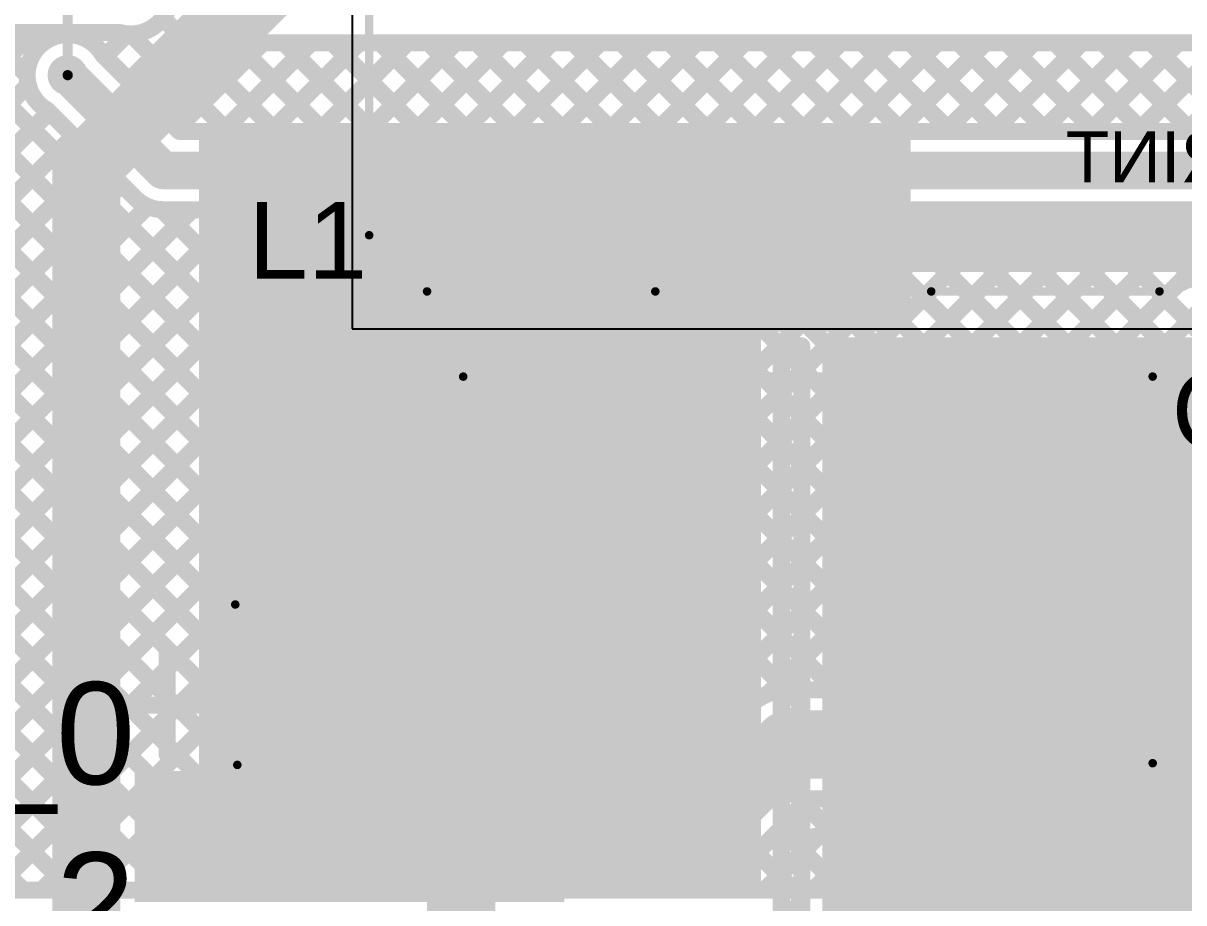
# Model space of a CAD drawing. Header units: millimetres. Extents: x -0.26 to 2.84, y -0.09 to 2.43.
# Drawn here: x 0.135 to 0.816, y 0.678 to 1.195 of the extents above; entities that cross this region are included whole.
import ezdxf

# ---------------------------------------------------------------- set-up
doc = ezdxf.new("R2010")
doc.units = ezdxf.units.MM
doc.header["$MEASUREMENT"] = 0
for name, color, linetype in [('BottomLayer', 5, 'Continuous'), ('BottomOverlay', 54, 'Continuous'), ('TopLayer', 1, 'Continuous'), ('TopOverlay', 2, 'Continuous'), ('TopPaste', 8, 'Continuous'), ('TopSolder', 216, 'Continuous'), ('ViaHoleLayer', 16, 'Continuous')]:
    doc.layers.add(name, color=color, linetype=linetype)
doc.styles.add('Arial', font='', dxfattribs={"height": 0.2})
doc.styles.get('Arial').set_extended_font_data('Arial')

# ---------------------------------------------------------------- blocks, each defined once
blk = doc.blocks.new('SLF12575T_221M1R3_PF_94')
at = {"layer": 'TopLayer'}
for points in [[(-0.26969, 0.06299), (-0.16732, 0.06299), (-0.16732, -0.06299), (-0.26969, -0.06299)], [(0.16732, 0.06299), (0.26969, 0.06299), (0.26969, -0.06299), (0.16732, -0.06299)]]:
    blk.add_hatch(color=1, dxfattribs=at).paths.add_polyline_path(points)
at = {"layer": 'TopPaste'}
for points in [[(-0.26969, 0.06299), (-0.16732, 0.06299), (-0.16732, -0.06299), (-0.26969, -0.06299)], [(0.16732, 0.06299), (0.26969, 0.06299), (0.26969, -0.06299), (0.16732, -0.06299)]]:
    blk.add_hatch(color=8, dxfattribs=at).paths.add_polyline_path(points)
at = {"layer": 'TopSolder'}
for points in [[(-0.27369, 0.06699), (-0.16332, 0.06699), (-0.16332, -0.06699), (-0.27369, -0.06699)], [(0.16332, 0.06699), (0.27369, 0.06699), (0.27369, -0.06699), (0.16332, -0.06699)]]:
    blk.add_hatch(color=216, dxfattribs=at).paths.add_polyline_path(points)
at = {"layer": 'TopOverlay', "const_width": 0.005}
for points in [[(-0.188, 0.19), (-0.188, 0.249)], [(0.217, 0.249), (-0.188, 0.249)], [(0.25, 0.081), (0.25, 0.215)], [(-0.248, 0.081), (-0.248, 0.19)], [(-0.188, 0.19), (-0.248, 0.19)], [(-0.25, -0.215), (-0.25, -0.081)], [(0.25, -0.215), (0.25, -0.081)], [(0.217, -0.249), (-0.217, -0.249)]]:
    blk.add_lwpolyline(points, dxfattribs=at)
at = {"layer": 'TopOverlay'}
for points, const_width in [([(-0.18925, 0.249, 1), (-0.18675, 0.249, 1)], 0.0025), ([(-0.18925, 0.249, 1), (-0.18675, 0.249, 1)], 0.0025), ([(0.21575, 0.249, 1), (0.21825, 0.249, 1)], 0.0025), ([(0.21575, 0.249, 1), (0.21825, 0.249, 1)], 0.0025), ([(0.24875, 0.215, 1), (0.25125, 0.215, 1)], 0.0025), ([(0.24875, 0.215, 1), (0.25125, 0.215, 1)], 0.0025), ([(-0.24925, 0.19, 1), (-0.24675, 0.19, 1)], 0.0025), ([(-0.24925, 0.19, 1), (-0.24675, 0.19, 1)], 0.0025), ([(-0.18925, 0.19, 1), (-0.18675, 0.19, 1)], 0.0025), ([(-0.18925, 0.19, 1), (-0.18675, 0.19, 1)], 0.0025), ([(-0.24925, 0.081, 1), (-0.24675, 0.081, 1)], 0.0025), ([(0.24875, 0.081, 1), (0.25125, 0.081, 1)], 0.0025), ([(-0.27781, 0.061, 1), (-0.2943, 0.061, 1)], 0.01), ([(-0.2968, 0.061, 1), (-0.2918, 0.061, 1)], 0.005), ([(-0.28031, 0.061, 1), (-0.27531, 0.061, 1)], 0.005), ([(-0.25125, -0.081, 1), (-0.24875, -0.081, 1)], 0.0025), ([(0.24875, -0.081, 1), (0.25125, -0.081, 1)], 0.0025), ([(-0.25125, -0.215, 1), (-0.24875, -0.215, 1)], 0.0025), ([(-0.25125, -0.215, 1), (-0.24875, -0.215, 1)], 0.0025), ([(0.24875, -0.215, 1), (0.25125, -0.215, 1)], 0.0025), ([(0.24875, -0.215, 1), (0.25125, -0.215, 1)], 0.0025), ([(-0.21825, -0.249, 1), (-0.21575, -0.249, 1)], 0.0025), ([(-0.21825, -0.249, 1), (-0.21575, -0.249, 1)], 0.0025), ([(0.21575, -0.249, 1), (0.21825, -0.249, 1)], 0.0025), ([(0.21575, -0.249, 1), (0.21825, -0.249, 1)], 0.0025)]:
    blk.add_lwpolyline(points, format="xyb", close=True, dxfattribs=dict(at, const_width=const_width))
at = {"layer": 'TopOverlay', "const_width": 0.005}
for points in [[(0.217, 0.249, -0.414214), (0.25, 0.215)], [(-0.217, -0.249, -0.414214), (-0.25, -0.215)], [(0.25, -0.215, -0.414214), (0.217, -0.249)]]:
    blk.add_lwpolyline(points, format="xyb", dxfattribs=at)
blk = doc.blocks.new('VT1H471MI135000CE0_149')
at = {"layer": 'TopLayer'}
for points in [[(-0.32461, 0.03445), (-0.08051, 0.03445), (-0.08051, -0.03445), (-0.32461, -0.03445)], [(0.08051, 0.03445), (0.32461, 0.03445), (0.32461, -0.03445), (0.08051, -0.03445)]]:
    blk.add_hatch(color=1, dxfattribs=at).paths.add_polyline_path(points)
at = {"layer": 'TopPaste'}
for points in [[(-0.32461, 0.03445), (-0.08051, 0.03445), (-0.08051, -0.03445), (-0.32461, -0.03445)], [(0.08051, 0.03445), (0.32461, 0.03445), (0.32461, -0.03445), (0.08051, -0.03445)]]:
    blk.add_hatch(color=8, dxfattribs=at).paths.add_polyline_path(points)
at = {"layer": 'TopSolder'}
for points in [[(-0.32861, 0.03845), (-0.07651, 0.03845), (-0.07651, -0.03845), (-0.32861, -0.03845)], [(0.07651, 0.03845), (0.32861, 0.03845), (0.32861, -0.03845), (0.07651, -0.03845)]]:
    blk.add_hatch(color=216, dxfattribs=at).paths.add_polyline_path(points)
at = {"layer": 'TopOverlay'}
for points, const_width in [([(-0.26961, 0.13617), (-0.13578, 0.27)], 0.005), ([(-0.13578, 0.27), (0.269, 0.27)], 0.005), ([(0.269, 0.043), (0.269, 0.27)], 0.005), ([(-0.26961, 0.13617), (-0.26842, 0.042)], 0.005), ([(-0.30956, 0.048), (-0.30956, 0.108)], 0.01), ([(-0.33956, 0.077), (-0.27956, 0.077)], 0.01), ([(0.28422, 0.057), (0.34422, 0.057)], 0.01)]:
    blk.add_lwpolyline(points, dxfattribs=dict(at, const_width=const_width))
for points, const_width in [([(-0.13703, 0.27, 1), (-0.13453, 0.27, 1)], 0.0025), ([(-0.13703, 0.27, 1), (-0.13453, 0.27, 1)], 0.0025), ([(0.26775, 0.27, 1), (0.27025, 0.27, 1)], 0.0025), ([(0.26775, 0.27, 1), (0.27025, 0.27, 1)], 0.0025), ([(-0.27086, 0.13617, 1), (-0.26836, 0.13617, 1)], 0.0025), ([(-0.27086, 0.13617, 1), (-0.26836, 0.13617, 1)], 0.0025), ([(-0.31206, 0.108, 1), (-0.30706, 0.108, 1)], 0.005), ([(-0.34206, 0.077, 1), (-0.33706, 0.077, 1)], 0.005), ([(-0.28206, 0.077, 1), (-0.27706, 0.077, 1)], 0.005), ([(0.28172, 0.057, 1), (0.28672, 0.057, 1)], 0.005), ([(-0.31206, 0.048, 1), (-0.30706, 0.048, 1)], 0.005), ([(-0.26967, 0.042, 1), (-0.26717, 0.042, 1)], 0.0025), ([(0.26775, 0.043, 1), (0.27025, 0.043, 1)], 0.0025)]:
    blk.add_lwpolyline(points, format="xyb", close=True, dxfattribs=dict(at, const_width=const_width))

msp = doc.modelspace()

# ---------------------------------------------------------------- hatches: boundary and pattern name
at = {"layer": 'BottomLayer'}
h = msp.add_hatch(color=5, dxfattribs=at)
edge = h.paths.add_edge_path()
edge.add_arc((0.161, 1.164), 0.01181, 0, 360)
h = msp.add_hatch(color=5, dxfattribs=at)
edge = h.paths.add_edge_path()
edge.add_arc((0.542, 0.729), 0.01181, 0, 360)
at = {"layer": 'TopLayer'}
h = msp.add_hatch(color=1, dxfattribs=at)
edge = h.paths.add_edge_path()
edge.add_arc((0.161, 1.164), 0.01181, 0, 360)
for points in [[(0.238, 0.684), (0.568, 0.684), (0.568, 1.132), (0.238, 1.132)], [(0.445, 1.017), (0.656, 1.017), (0.656, 1.132), (0.445, 1.132)], [(0.604, 0.539), (1.198, 0.539), (1.198, 1.01), (0.604, 1.01)]]:
    msp.add_hatch(color=1, dxfattribs=at).paths.add_polyline_path(points)
h = msp.add_hatch(color=1, dxfattribs=at)
edge = h.paths.add_edge_path()
edge.add_arc((0.542, 0.729), 0.01181, 0, 360)
at = {"layer": 'ViaHoleLayer'}
h = msp.add_hatch(color=16, dxfattribs=at)
edge = h.paths.add_edge_path()
edge.add_arc((0.161, 1.164), 0.00591, 0, 360)
h = msp.add_hatch(color=16, dxfattribs=at)
edge = h.paths.add_edge_path()
edge.add_arc((0.542, 0.729), 0.00591, 0, 360)

# ---------------------------------------------------------------- linework, layer by layer
at = {"layer": 'BottomLayer'}
for points, const_width in [([(0.20802, 1.24394), (0.26396, 1.188)], 0.01), ([(0.21853, 1.22406), (0.31159, 1.131)], 0.01), ([(0.19683, 1.1607), (0.24404, 1.20791)], 0.01), ([(0.21685, 1.19745), (0.28331, 1.131)], 0.01), ([(0.09651, 1.14523), (0.14028, 1.189)], 0.01), ([(0.09753, 1.189), (0.19184, 1.189)], 0.01), ([(0.11217, 1.189), (0.13719, 1.16398)], 0.01), ([(0.14045, 1.189), (0.14654, 1.18292)], 0.01), ([(0.16874, 1.189), (0.17343, 1.18431)], 0.01), ([(0.18269, 1.17484), (0.19611, 1.18826)], 0.01), ([(0.19783, 1.18819), (0.25502, 1.131)], 0.01), ([(0.21097, 1.14656), (0.25819, 1.19377)], 0.01), ([(0.22511, 1.13241), (0.2757, 1.183)], 0.01), ([(0.25198, 1.131), (0.30398, 1.183)], 0.01), ([(0.276, 1.183), (1.883, 1.183)], 0.01), ([(0.28027, 1.131), (0.33227, 1.183)], 0.01), ([(0.28788, 1.183), (0.33988, 1.131)], 0.01), ([(0.30855, 1.131), (0.36055, 1.183)], 0.01), ([(0.31616, 1.183), (0.36816, 1.131)], 0.01), ([(0.33684, 1.131), (0.38884, 1.183)], 0.01), ([(0.34444, 1.183), (0.39644, 1.131)], 0.01), ([(0.36512, 1.131), (0.41712, 1.183)], 0.01), ([(0.37273, 1.183), (0.42473, 1.131)], 0.01), ([(0.3934, 1.131), (0.4454, 1.183)], 0.01), ([(0.40101, 1.183), (0.45301, 1.131)], 0.01), ([(0.42169, 1.131), (0.47369, 1.183)], 0.01), ([(0.4293, 1.183), (0.4813, 1.131)], 0.01), ([(0.44997, 1.131), (0.50197, 1.183)], 0.01), ([(0.45758, 1.183), (0.50958, 1.131)], 0.01), ([(0.47826, 1.131), (0.53026, 1.183)], 0.01), ([(0.48587, 1.183), (0.53787, 1.131)], 0.01), ([(0.50654, 1.131), (0.55854, 1.183)], 0.01), ([(0.51415, 1.183), (0.56615, 1.131)], 0.01), ([(0.53483, 1.131), (0.58683, 1.183)], 0.01), ([(0.54243, 1.183), (0.59443, 1.131)], 0.01), ([(0.56311, 1.131), (0.61511, 1.183)], 0.01), ([(0.57072, 1.183), (0.62272, 1.131)], 0.01), ([(0.59139, 1.131), (0.64339, 1.183)], 0.01), ([(0.599, 1.183), (0.651, 1.131)], 0.01), ([(0.61968, 1.131), (0.67168, 1.183)], 0.01), ([(0.62729, 1.183), (0.67929, 1.131)], 0.01), ([(0.64796, 1.131), (0.69996, 1.183)], 0.01), ([(0.65557, 1.183), (0.70757, 1.131)], 0.01), ([(0.67625, 1.131), (0.72825, 1.183)], 0.01), ([(0.68386, 1.183), (0.73586, 1.131)], 0.01), ([(0.70453, 1.131), (0.75653, 1.183)], 0.01), ([(0.71214, 1.183), (0.76414, 1.131)], 0.01), ([(0.73282, 1.131), (0.78482, 1.183)], 0.01), ([(0.74042, 1.183), (0.79242, 1.131)], 0.01), ([(0.7611, 1.131), (0.8131, 1.183)], 0.01), ([(0.76871, 1.183), (0.82071, 1.131)], 0.01), ([(0.78938, 1.131), (0.84138, 1.183)], 0.01), ([(0.79699, 1.183), (0.84899, 1.131)], 0.01), ([(0.81767, 1.131), (0.86967, 1.183)], 0.01), ([(0.097, 1.17589), (0.52032, 0.75257)], 0.01), ([(0.18131, 1.17643), (0.22674, 1.131)], 0.01), ([(0.18162, 1.17591), (0.22653, 1.131)], 0.01), ([(0.161, 1.164), (0.217, 1.108)], 0.022), ([(0.066, 1.08644), (0.13788, 1.15832)], 0.01), ([(0.09715, 1.14745), (0.51042, 0.73418)], 0.01), ([(0.066, 1.05815), (0.15016, 1.14231)], 0.01), ([(0.14909, 1.14338), (0.20074, 1.09174)], 0.01), ([(0.066, 1.02987), (0.1643, 1.12817)], 0.01), ([(0.08463, 1.13169), (0.53088, 0.68544)], 0.01), ([(0.22653, 1.131), (0.86189, 1.131)], 0.01), ([(0.066, 1.12203), (0.5026, 0.68544)], 0.01), ([(0.066, 1.00159), (0.17844, 1.11403)], 0.01), ([(0.217, 1.108), (1.9178, 1.108)], 0.022), ([(0.066, 0.9733), (0.19259, 1.09989)], 0.01), ([(0.066, 1.09375), (0.47431, 0.68544)], 0.01), ([(0.066, 0.94502), (0.20787, 1.08689)], 0.01), ([(0.017, 0.69803), (0.40397, 1.085)], 0.01), ([(0.017, 0.78288), (0.31912, 1.085)], 0.01), ([(0.017, 0.72631), (0.37569, 1.085)], 0.01), ([(0.017, 0.7546), (0.3474, 1.085)], 0.01), ([(0.017, 0.66974), (0.43226, 1.085)], 0.01), ([(0.06098, 0.68544), (0.46054, 1.085)], 0.01), ([(0.066, 0.86016), (0.29084, 1.085)], 0.01), ([(0.066, 0.88845), (0.26255, 1.085)], 0.01), ([(0.066, 0.91673), (0.23427, 1.085)], 0.01), ([(0.08926, 0.68544), (0.48883, 1.085)], 0.01), ([(0.11755, 0.68544), (0.51711, 1.085)], 0.01), ([(0.14583, 0.68544), (0.54539, 1.085)], 0.01), ([(0.17411, 0.68544), (0.57368, 1.085)], 0.01), ([(0.2024, 0.68544), (0.60196, 1.085)], 0.01), ([(0.21615, 1.08502), (0.53446, 0.76671)], 0.01), ([(0.217, 1.085), (1.7995, 1.085)], 0.01), ([(0.23068, 0.68544), (0.63025, 1.085)], 0.01), ([(0.24445, 1.085), (0.5486, 0.78085)], 0.01), ([(0.25897, 0.68544), (0.65853, 1.085)], 0.01), ([(0.27274, 1.085), (0.56278, 0.79496)], 0.01), ([(0.28725, 0.68544), (0.68682, 1.085)], 0.01), ([(0.30102, 1.085), (0.58304, 0.80299)], 0.01), ([(0.31554, 0.68544), (0.7151, 1.085)], 0.01), ([(0.32931, 1.085), (0.61131, 0.803)], 0.01), ([(0.34382, 0.68544), (0.74338, 1.085)], 0.01), ([(0.35759, 1.085), (0.63959, 0.803)], 0.01), ([(0.3721, 0.68544), (0.77167, 1.085)], 0.01), ([(0.38588, 1.085), (0.66788, 0.803)], 0.01), ([(0.40039, 0.68544), (0.79995, 1.085)], 0.01), ([(0.41416, 1.085), (0.69616, 0.803)], 0.01), ([(0.42867, 0.68544), (0.82824, 1.085)], 0.01), ([(0.44244, 1.085), (0.72444, 0.803)], 0.01), ([(0.47073, 1.085), (0.75273, 0.803)], 0.01), ([(0.49901, 1.085), (0.78101, 0.803)], 0.01), ([(0.5273, 1.085), (0.8093, 0.803)], 0.01), ([(0.55558, 1.085), (0.83758, 0.803)], 0.01), ([(0.57231, 0.80079), (0.85652, 1.085)], 0.01), ([(0.58387, 1.085), (0.86587, 0.803)], 0.01), ([(0.60281, 0.803), (0.88481, 1.085)], 0.01), ([(0.61215, 1.085), (0.89415, 0.803)], 0.01), ([(0.63109, 0.803), (0.91309, 1.085)], 0.01), ([(0.64043, 1.085), (0.92243, 0.803)], 0.01), ([(0.65937, 0.803), (0.94137, 1.085)], 0.01), ([(0.66872, 1.085), (0.95072, 0.803)], 0.01), ([(0.68766, 0.803), (0.96966, 1.085)], 0.01), ([(0.697, 1.085), (0.979, 0.803)], 0.01), ([(0.71594, 0.803), (0.99794, 1.085)], 0.01), ([(0.72529, 1.085), (1.00729, 0.803)], 0.01), ([(0.74423, 0.803), (1.02623, 1.085)], 0.01), ([(0.75357, 1.085), (1.03557, 0.803)], 0.01), ([(0.77251, 0.803), (1.05451, 1.085)], 0.01), ([(0.78186, 1.085), (1.06386, 0.803)], 0.01), ([(0.8008, 0.803), (1.0828, 1.085)], 0.01), ([(0.81014, 1.085), (1.09214, 0.803)], 0.01), ([(0.066, 1.06546), (0.44603, 0.68544)], 0.01), ([(0.066, 1.03718), (0.41774, 0.68544)], 0.01), ([(0.066, 1.0089), (0.38946, 0.68544)], 0.01), ([(0.066, 0.98061), (0.36118, 0.68544)], 0.01), ([(0.066, 0.95233), (0.33289, 0.68544)], 0.01), ([(0.066, 0.92404), (0.30461, 0.68544)], 0.01), ([(0.066, 0.89576), (0.27632, 0.68544)], 0.01), ([(0.066, 0.86747), (0.24804, 0.68544)], 0.01), ([(0.0617, 0.84349), (0.21975, 0.68544)], 0.01), ([(0.04756, 0.82935), (0.19147, 0.68544)], 0.01), ([(0.03342, 0.8152), (0.16319, 0.68544)], 0.01), ([(0.01928, 0.80106), (0.1349, 0.68544)], 0.01), ([(0.584, 0.803), (1.402, 0.803)], 0.01), ([(0.51937, 0.75163), (0.56134, 0.7936)], 0.01), ([(0.542, 0.729), (0.584, 0.771)], 0.04), ([(0.584, 0.771), (1.402, 0.771)], 0.04), ([(0.45696, 0.68544), (0.51221, 0.74069)], 0.01), ([(0.56463, 0.70637), (0.59725, 0.739)], 0.01), ([(0.57009, 0.68544), (0.62366, 0.739)], 0.01), ([(0.59725, 0.739), (1.32475, 0.739)], 0.01), ([(0.59838, 0.68544), (0.65194, 0.739)], 0.01), ([(0.61874, 0.739), (0.6723, 0.68544)], 0.01), ([(0.62666, 0.68544), (0.68023, 0.739)], 0.01), ([(0.64702, 0.739), (0.70059, 0.68544)], 0.01), ([(0.65495, 0.68544), (0.70851, 0.739)], 0.01), ([(0.67531, 0.739), (0.72887, 0.68544)], 0.01), ([(0.68323, 0.68544), (0.7368, 0.739)], 0.01), ([(0.70359, 0.739), (0.75716, 0.68544)], 0.01), ([(0.71152, 0.68544), (0.76508, 0.739)], 0.01), ([(0.71152, 0.68544), (0.76508, 0.739)], 0.01), ([(0.73188, 0.739), (0.78544, 0.68544)], 0.01), ([(0.7398, 0.68544), (0.79336, 0.739)], 0.01), ([(0.76016, 0.739), (0.81373, 0.68544)], 0.01), ([(0.76808, 0.68544), (0.82165, 0.739)], 0.01), ([(0.78844, 0.739), (0.84201, 0.68544)], 0.01), ([(0.79637, 0.68544), (0.84993, 0.739)], 0.01), ([(0.81673, 0.739), (0.87029, 0.68544)], 0.01), ([(0.59385, 0.7356), (0.64402, 0.68544)], 0.01), ([(0.57971, 0.72146), (0.61574, 0.68544)], 0.01), ([(0.48524, 0.68544), (0.51376, 0.71395)], 0.01), ([(0.56557, 0.70732), (0.58745, 0.68544)], 0.01), ([(0.51353, 0.68544), (0.52821, 0.70012)], 0.01), ([(0.54181, 0.68544), (0.55723, 0.70086)], 0.01), ([(0.54718, 0.69742), (0.55917, 0.68544)], 0.01), ([(0.05244, 0.68544), (1.10356, 0.68544)], 0.01)]:
    msp.add_lwpolyline(points, dxfattribs=dict(at, const_width=const_width))
at = {"layer": 'BottomLayer', "const_width": 0.01}
for points in [[(0.22181, 1.212, -0.493128), (0.19184, 1.189)], [(0.14909, 1.14338, -1.303137), (0.18162, 1.17591)], [(0.276, 1.183, -0.199327), (0.26396, 1.188)], [(0.276, 1.183, -0.198912), (0.26398, 1.18798)], [(0.217, 1.085, -0.198912), (0.20074, 1.09174)], [(0.217, 1.085, -0.198912), (0.20074, 1.09174)], [(0.56134, 0.7936, -0.199231), (0.584, 0.803)], [(0.56137, 0.79363, -0.198912), (0.584, 0.803)], [(0.56463, 0.70637, -1), (0.51937, 0.75163)]]:
    msp.add_lwpolyline(points, format="xyb", dxfattribs=at)
at = {"layer": 'BottomLayer'}
for points, const_width in [([(0.21435, 1.19745, 1), (0.21935, 1.19745, 1)], 0.005), ([(0.13778, 1.189, 1), (0.14278, 1.189, 1)], 0.005), ([(0.13795, 1.189, 1), (0.14295, 1.189, 1)], 0.005), ([(0.16624, 1.189, 1), (0.17124, 1.189, 1)], 0.005), ([(0.18934, 1.189, 1), (0.19434, 1.189, 1)], 0.005), ([(0.18934, 1.189, 1), (0.19434, 1.189, 1)], 0.005), ([(0.19361, 1.18826, 1), (0.19861, 1.18826, 1)], 0.005), ([(0.19533, 1.18819, 1), (0.20033, 1.18819, 1)], 0.005), ([(0.25569, 1.19377, 1), (0.26069, 1.19377, 1)], 0.005), ([(0.26146, 1.188, 1), (0.26646, 1.188, 1)], 0.005), ([(0.26146, 1.188, 1), (0.26646, 1.188, 1)], 0.005), ([(0.26148, 1.18798, 1), (0.26648, 1.18798, 1)], 0.005), ([(0.14404, 1.18292, 1), (0.14904, 1.18292, 1)], 0.005), ([(0.17093, 1.18431, 1), (0.17593, 1.18431, 1)], 0.005), ([(0.2732, 1.183, 1), (0.2782, 1.183, 1)], 0.005), ([(0.2735, 1.183, 1), (0.2785, 1.183, 1)], 0.005), ([(0.2735, 1.183, 1), (0.2785, 1.183, 1)], 0.005), ([(0.2735, 1.183, 1), (0.2785, 1.183, 1)], 0.005), ([(0.28538, 1.183, 1), (0.29038, 1.183, 1)], 0.005), ([(0.30148, 1.183, 1), (0.30648, 1.183, 1)], 0.005), ([(0.31366, 1.183, 1), (0.31866, 1.183, 1)], 0.005), ([(0.32977, 1.183, 1), (0.33477, 1.183, 1)], 0.005), ([(0.34194, 1.183, 1), (0.34694, 1.183, 1)], 0.005), ([(0.35805, 1.183, 1), (0.36305, 1.183, 1)], 0.005), ([(0.37023, 1.183, 1), (0.37523, 1.183, 1)], 0.005), ([(0.38634, 1.183, 1), (0.39134, 1.183, 1)], 0.005), ([(0.39851, 1.183, 1), (0.40351, 1.183, 1)], 0.005), ([(0.41462, 1.183, 1), (0.41962, 1.183, 1)], 0.005), ([(0.4268, 1.183, 1), (0.4318, 1.183, 1)], 0.005), ([(0.4429, 1.183, 1), (0.4479, 1.183, 1)], 0.005), ([(0.45508, 1.183, 1), (0.46008, 1.183, 1)], 0.005), ([(0.47119, 1.183, 1), (0.47619, 1.183, 1)], 0.005), ([(0.48337, 1.183, 1), (0.48837, 1.183, 1)], 0.005), ([(0.49947, 1.183, 1), (0.50447, 1.183, 1)], 0.005), ([(0.51165, 1.183, 1), (0.51665, 1.183, 1)], 0.005), ([(0.52776, 1.183, 1), (0.53276, 1.183, 1)], 0.005), ([(0.53993, 1.183, 1), (0.54493, 1.183, 1)], 0.005), ([(0.55604, 1.183, 1), (0.56104, 1.183, 1)], 0.005), ([(0.56822, 1.183, 1), (0.57322, 1.183, 1)], 0.005), ([(0.58433, 1.183, 1), (0.58933, 1.183, 1)], 0.005), ([(0.5965, 1.183, 1), (0.6015, 1.183, 1)], 0.005), ([(0.61261, 1.183, 1), (0.61761, 1.183, 1)], 0.005), ([(0.62479, 1.183, 1), (0.62979, 1.183, 1)], 0.005), ([(0.64089, 1.183, 1), (0.64589, 1.183, 1)], 0.005), ([(0.65307, 1.183, 1), (0.65807, 1.183, 1)], 0.005), ([(0.66918, 1.183, 1), (0.67418, 1.183, 1)], 0.005), ([(0.68136, 1.183, 1), (0.68636, 1.183, 1)], 0.005), ([(0.69746, 1.183, 1), (0.70246, 1.183, 1)], 0.005), ([(0.70964, 1.183, 1), (0.71464, 1.183, 1)], 0.005), ([(0.72575, 1.183, 1), (0.73075, 1.183, 1)], 0.005), ([(0.73792, 1.183, 1), (0.74292, 1.183, 1)], 0.005), ([(0.75403, 1.183, 1), (0.75903, 1.183, 1)], 0.005), ([(0.76621, 1.183, 1), (0.77121, 1.183, 1)], 0.005), ([(0.78232, 1.183, 1), (0.78732, 1.183, 1)], 0.005), ([(0.79449, 1.183, 1), (0.79949, 1.183, 1)], 0.005), ([(0.8106, 1.183, 1), (0.8156, 1.183, 1)], 0.005), ([(0.17881, 1.17643, 1), (0.18381, 1.17643, 1)], 0.005), ([(0.17912, 1.17591, 1), (0.18412, 1.17591, 1)], 0.005), ([(0.17912, 1.17591, 1), (0.18412, 1.17591, 1)], 0.005), ([(0.18019, 1.17484, 1), (0.18519, 1.17484, 1)], 0.005), ([(0.1555, 1.164, 1), (0.1665, 1.164, 1)], 0.011), ([(0.13469, 1.16398, 1), (0.13969, 1.16398, 1)], 0.005), ([(0.19433, 1.1607, 1), (0.19933, 1.1607, 1)], 0.005), ([(0.13538, 1.15832, 1), (0.14038, 1.15832, 1)], 0.005), ([(0.20847, 1.14656, 1), (0.21347, 1.14656, 1)], 0.005), ([(0.14659, 1.14338, 1), (0.15159, 1.14338, 1)], 0.005), ([(0.14659, 1.14338, 1), (0.15159, 1.14338, 1)], 0.005), ([(0.14766, 1.14231, 1), (0.15266, 1.14231, 1)], 0.005), ([(0.1618, 1.12817, 1), (0.1668, 1.12817, 1)], 0.005), ([(0.22261, 1.13241, 1), (0.22761, 1.13241, 1)], 0.005), ([(0.22403, 1.131, 1), (0.22903, 1.131, 1)], 0.005), ([(0.22403, 1.131, 1), (0.22903, 1.131, 1)], 0.005), ([(0.22424, 1.131, 1), (0.22924, 1.131, 1)], 0.005), ([(0.24948, 1.131, 1), (0.25448, 1.131, 1)], 0.005), ([(0.25252, 1.131, 1), (0.25752, 1.131, 1)], 0.005), ([(0.27777, 1.131, 1), (0.28277, 1.131, 1)], 0.005), ([(0.28081, 1.131, 1), (0.28581, 1.131, 1)], 0.005), ([(0.30605, 1.131, 1), (0.31105, 1.131, 1)], 0.005), ([(0.30909, 1.131, 1), (0.31409, 1.131, 1)], 0.005), ([(0.33434, 1.131, 1), (0.33934, 1.131, 1)], 0.005), ([(0.33738, 1.131, 1), (0.34238, 1.131, 1)], 0.005), ([(0.36262, 1.131, 1), (0.36762, 1.131, 1)], 0.005), ([(0.36566, 1.131, 1), (0.37066, 1.131, 1)], 0.005), ([(0.3909, 1.131, 1), (0.3959, 1.131, 1)], 0.005), ([(0.39394, 1.131, 1), (0.39894, 1.131, 1)], 0.005), ([(0.41919, 1.131, 1), (0.42419, 1.131, 1)], 0.005), ([(0.42223, 1.131, 1), (0.42723, 1.131, 1)], 0.005), ([(0.44747, 1.131, 1), (0.45247, 1.131, 1)], 0.005), ([(0.45051, 1.131, 1), (0.45551, 1.131, 1)], 0.005), ([(0.47576, 1.131, 1), (0.48076, 1.131, 1)], 0.005), ([(0.4788, 1.131, 1), (0.4838, 1.131, 1)], 0.005), ([(0.50404, 1.131, 1), (0.50904, 1.131, 1)], 0.005), ([(0.50708, 1.131, 1), (0.51208, 1.131, 1)], 0.005), ([(0.53233, 1.131, 1), (0.53733, 1.131, 1)], 0.005), ([(0.53537, 1.131, 1), (0.54037, 1.131, 1)], 0.005), ([(0.56061, 1.131, 1), (0.56561, 1.131, 1)], 0.005), ([(0.56365, 1.131, 1), (0.56865, 1.131, 1)], 0.005), ([(0.58889, 1.131, 1), (0.59389, 1.131, 1)], 0.005), ([(0.59193, 1.131, 1), (0.59693, 1.131, 1)], 0.005), ([(0.61718, 1.131, 1), (0.62218, 1.131, 1)], 0.005), ([(0.62022, 1.131, 1), (0.62522, 1.131, 1)], 0.005), ([(0.64546, 1.131, 1), (0.65046, 1.131, 1)], 0.005), ([(0.6485, 1.131, 1), (0.6535, 1.131, 1)], 0.005), ([(0.67375, 1.131, 1), (0.67875, 1.131, 1)], 0.005), ([(0.67679, 1.131, 1), (0.68179, 1.131, 1)], 0.005), ([(0.70203, 1.131, 1), (0.70703, 1.131, 1)], 0.005), ([(0.70507, 1.131, 1), (0.71007, 1.131, 1)], 0.005), ([(0.73032, 1.131, 1), (0.73532, 1.131, 1)], 0.005), ([(0.73336, 1.131, 1), (0.73836, 1.131, 1)], 0.005), ([(0.7586, 1.131, 1), (0.7636, 1.131, 1)], 0.005), ([(0.76164, 1.131, 1), (0.76664, 1.131, 1)], 0.005), ([(0.78688, 1.131, 1), (0.79188, 1.131, 1)], 0.005), ([(0.78992, 1.131, 1), (0.79492, 1.131, 1)], 0.005), ([(0.81517, 1.131, 1), (0.82017, 1.131, 1)], 0.005), ([(0.81821, 1.131, 1), (0.82321, 1.131, 1)], 0.005), ([(0.17594, 1.11403, 1), (0.18094, 1.11403, 1)], 0.005), ([(0.2115, 1.108, 1), (0.2225, 1.108, 1)], 0.011), ([(0.2115, 1.108, 1), (0.2225, 1.108, 1)], 0.011), ([(0.19009, 1.09989, 1), (0.19509, 1.09989, 1)], 0.005), ([(0.19824, 1.09174, 1), (0.20324, 1.09174, 1)], 0.005), ([(0.19824, 1.09174, 1), (0.20324, 1.09174, 1)], 0.005), ([(0.19824, 1.09174, 1), (0.20324, 1.09174, 1)], 0.005), ([(0.20537, 1.08689, 1), (0.21037, 1.08689, 1)], 0.005), ([(0.21365, 1.08502, 1), (0.21865, 1.08502, 1)], 0.005), ([(0.2145, 1.085, 1), (0.2195, 1.085, 1)], 0.005), ([(0.2145, 1.085, 1), (0.2195, 1.085, 1)], 0.005), ([(0.2145, 1.085, 1), (0.2195, 1.085, 1)], 0.005), ([(0.23177, 1.085, 1), (0.23677, 1.085, 1)], 0.005), ([(0.24195, 1.085, 1), (0.24695, 1.085, 1)], 0.005), ([(0.26005, 1.085, 1), (0.26505, 1.085, 1)], 0.005), ([(0.27024, 1.085, 1), (0.27524, 1.085, 1)], 0.005), ([(0.28834, 1.085, 1), (0.29334, 1.085, 1)], 0.005), ([(0.29852, 1.085, 1), (0.30352, 1.085, 1)], 0.005), ([(0.31662, 1.085, 1), (0.32162, 1.085, 1)], 0.005), ([(0.32681, 1.085, 1), (0.33181, 1.085, 1)], 0.005), ([(0.3449, 1.085, 1), (0.3499, 1.085, 1)], 0.005), ([(0.35509, 1.085, 1), (0.36009, 1.085, 1)], 0.005), ([(0.37319, 1.085, 1), (0.37819, 1.085, 1)], 0.005), ([(0.38338, 1.085, 1), (0.38838, 1.085, 1)], 0.005), ([(0.40147, 1.085, 1), (0.40647, 1.085, 1)], 0.005), ([(0.41166, 1.085, 1), (0.41666, 1.085, 1)], 0.005), ([(0.42976, 1.085, 1), (0.43476, 1.085, 1)], 0.005), ([(0.43994, 1.085, 1), (0.44494, 1.085, 1)], 0.005), ([(0.45804, 1.085, 1), (0.46304, 1.085, 1)], 0.005), ([(0.46823, 1.085, 1), (0.47323, 1.085, 1)], 0.005), ([(0.48633, 1.085, 1), (0.49133, 1.085, 1)], 0.005), ([(0.49651, 1.085, 1), (0.50151, 1.085, 1)], 0.005), ([(0.51461, 1.085, 1), (0.51961, 1.085, 1)], 0.005), ([(0.5248, 1.085, 1), (0.5298, 1.085, 1)], 0.005), ([(0.54289, 1.085, 1), (0.54789, 1.085, 1)], 0.005), ([(0.55308, 1.085, 1), (0.55808, 1.085, 1)], 0.005), ([(0.57118, 1.085, 1), (0.57618, 1.085, 1)], 0.005), ([(0.58137, 1.085, 1), (0.58637, 1.085, 1)], 0.005), ([(0.59946, 1.085, 1), (0.60446, 1.085, 1)], 0.005), ([(0.60965, 1.085, 1), (0.61465, 1.085, 1)], 0.005), ([(0.62775, 1.085, 1), (0.63275, 1.085, 1)], 0.005), ([(0.63793, 1.085, 1), (0.64293, 1.085, 1)], 0.005), ([(0.65603, 1.085, 1), (0.66103, 1.085, 1)], 0.005), ([(0.66622, 1.085, 1), (0.67122, 1.085, 1)], 0.005), ([(0.68432, 1.085, 1), (0.68932, 1.085, 1)], 0.005), ([(0.6945, 1.085, 1), (0.6995, 1.085, 1)], 0.005), ([(0.7126, 1.085, 1), (0.7176, 1.085, 1)], 0.005), ([(0.72279, 1.085, 1), (0.72779, 1.085, 1)], 0.005), ([(0.74088, 1.085, 1), (0.74588, 1.085, 1)], 0.005), ([(0.75107, 1.085, 1), (0.75607, 1.085, 1)], 0.005), ([(0.76917, 1.085, 1), (0.77417, 1.085, 1)], 0.005), ([(0.77936, 1.085, 1), (0.78436, 1.085, 1)], 0.005), ([(0.79745, 1.085, 1), (0.80245, 1.085, 1)], 0.005), ([(0.80764, 1.085, 1), (0.81264, 1.085, 1)], 0.005), ([(0.56981, 0.80079, 1), (0.57481, 0.80079, 1)], 0.005), ([(0.58054, 0.80299, 1), (0.58554, 0.80299, 1)], 0.005), ([(0.5815, 0.803, 1), (0.5865, 0.803, 1)], 0.005), ([(0.5815, 0.803, 1), (0.5865, 0.803, 1)], 0.005), ([(0.5815, 0.803, 1), (0.5865, 0.803, 1)], 0.005), ([(0.60031, 0.803, 1), (0.60531, 0.803, 1)], 0.005), ([(0.60881, 0.803, 1), (0.61381, 0.803, 1)], 0.005), ([(0.62859, 0.803, 1), (0.63359, 0.803, 1)], 0.005), ([(0.63709, 0.803, 1), (0.64209, 0.803, 1)], 0.005), ([(0.65687, 0.803, 1), (0.66187, 0.803, 1)], 0.005), ([(0.66538, 0.803, 1), (0.67038, 0.803, 1)], 0.005), ([(0.68516, 0.803, 1), (0.69016, 0.803, 1)], 0.005), ([(0.69366, 0.803, 1), (0.69866, 0.803, 1)], 0.005), ([(0.71344, 0.803, 1), (0.71844, 0.803, 1)], 0.005), ([(0.72194, 0.803, 1), (0.72694, 0.803, 1)], 0.005), ([(0.74173, 0.803, 1), (0.74673, 0.803, 1)], 0.005), ([(0.75023, 0.803, 1), (0.75523, 0.803, 1)], 0.005), ([(0.77001, 0.803, 1), (0.77501, 0.803, 1)], 0.005), ([(0.77851, 0.803, 1), (0.78351, 0.803, 1)], 0.005), ([(0.7983, 0.803, 1), (0.8033, 0.803, 1)], 0.005), ([(0.8068, 0.803, 1), (0.8118, 0.803, 1)], 0.005), ([(0.55884, 0.7936, 1), (0.56384, 0.7936, 1)], 0.005), ([(0.55884, 0.7936, 1), (0.56384, 0.7936, 1)], 0.005), ([(0.55887, 0.79363, 1), (0.56387, 0.79363, 1)], 0.005), ([(0.56028, 0.79496, 1), (0.56528, 0.79496, 1)], 0.005), ([(0.574, 0.771, 1), (0.594, 0.771, 1)], 0.02), ([(0.574, 0.771, 1), (0.594, 0.771, 1)], 0.02), ([(0.5461, 0.78085, 1), (0.5511, 0.78085, 1)], 0.005), ([(0.53196, 0.76671, 1), (0.53696, 0.76671, 1)], 0.005), ([(0.51687, 0.75163, 1), (0.52187, 0.75163, 1)], 0.005), ([(0.51687, 0.75163, 1), (0.52187, 0.75163, 1)], 0.005), ([(0.51782, 0.75257, 1), (0.52282, 0.75257, 1)], 0.005), ([(0.50971, 0.74069, 1), (0.51471, 0.74069, 1)], 0.005), ([(0.532, 0.729, 1), (0.552, 0.729, 1)], 0.02), ([(0.59475, 0.739, 1), (0.59975, 0.739, 1)], 0.005), ([(0.59475, 0.739, 1), (0.59975, 0.739, 1)], 0.005), ([(0.61624, 0.739, 1), (0.62124, 0.739, 1)], 0.005), ([(0.62116, 0.739, 1), (0.62616, 0.739, 1)], 0.005), ([(0.64452, 0.739, 1), (0.64952, 0.739, 1)], 0.005), ([(0.64944, 0.739, 1), (0.65444, 0.739, 1)], 0.005), ([(0.67281, 0.739, 1), (0.67781, 0.739, 1)], 0.005), ([(0.67773, 0.739, 1), (0.68273, 0.739, 1)], 0.005), ([(0.70109, 0.739, 1), (0.70609, 0.739, 1)], 0.005), ([(0.70601, 0.739, 1), (0.71101, 0.739, 1)], 0.005), ([(0.72938, 0.739, 1), (0.73438, 0.739, 1)], 0.005), ([(0.7343, 0.739, 1), (0.7393, 0.739, 1)], 0.005), ([(0.75766, 0.739, 1), (0.76266, 0.739, 1)], 0.005), ([(0.76258, 0.739, 1), (0.76758, 0.739, 1)], 0.005), ([(0.76258, 0.739, 1), (0.76758, 0.739, 1)], 0.005), ([(0.78594, 0.739, 1), (0.79094, 0.739, 1)], 0.005), ([(0.79087, 0.739, 1), (0.79587, 0.739, 1)], 0.005), ([(0.81423, 0.739, 1), (0.81923, 0.739, 1)], 0.005), ([(0.50792, 0.73418, 1), (0.51292, 0.73418, 1)], 0.005), ([(0.59135, 0.7356, 1), (0.59635, 0.7356, 1)], 0.005), ([(0.57721, 0.72146, 1), (0.58221, 0.72146, 1)], 0.005), ([(0.51126, 0.71395, 1), (0.51626, 0.71395, 1)], 0.005), ([(0.56213, 0.70637, 1), (0.56713, 0.70637, 1)], 0.005), ([(0.56213, 0.70637, 1), (0.56713, 0.70637, 1)], 0.005), ([(0.56307, 0.70732, 1), (0.56807, 0.70732, 1)], 0.005), ([(0.52571, 0.70012, 1), (0.53071, 0.70012, 1)], 0.005), ([(0.54468, 0.69742, 1), (0.54968, 0.69742, 1)], 0.005), ([(0.55473, 0.70086, 1), (0.55973, 0.70086, 1)], 0.005), ([(0.1324, 0.68544, 1), (0.1374, 0.68544, 1)], 0.005), ([(0.14333, 0.68544, 1), (0.14833, 0.68544, 1)], 0.005), ([(0.16069, 0.68544, 1), (0.16569, 0.68544, 1)], 0.005), ([(0.17161, 0.68544, 1), (0.17661, 0.68544, 1)], 0.005), ([(0.18897, 0.68544, 1), (0.19397, 0.68544, 1)], 0.005), ([(0.1999, 0.68544, 1), (0.2049, 0.68544, 1)], 0.005), ([(0.21725, 0.68544, 1), (0.22225, 0.68544, 1)], 0.005), ([(0.22818, 0.68544, 1), (0.23318, 0.68544, 1)], 0.005), ([(0.24554, 0.68544, 1), (0.25054, 0.68544, 1)], 0.005), ([(0.25647, 0.68544, 1), (0.26147, 0.68544, 1)], 0.005), ([(0.27382, 0.68544, 1), (0.27882, 0.68544, 1)], 0.005), ([(0.28475, 0.68544, 1), (0.28975, 0.68544, 1)], 0.005), ([(0.30211, 0.68544, 1), (0.30711, 0.68544, 1)], 0.005), ([(0.31304, 0.68544, 1), (0.31804, 0.68544, 1)], 0.005), ([(0.33039, 0.68544, 1), (0.33539, 0.68544, 1)], 0.005), ([(0.34132, 0.68544, 1), (0.34632, 0.68544, 1)], 0.005), ([(0.35868, 0.68544, 1), (0.36368, 0.68544, 1)], 0.005), ([(0.3696, 0.68544, 1), (0.3746, 0.68544, 1)], 0.005), ([(0.38696, 0.68544, 1), (0.39196, 0.68544, 1)], 0.005), ([(0.39789, 0.68544, 1), (0.40289, 0.68544, 1)], 0.005), ([(0.41524, 0.68544, 1), (0.42024, 0.68544, 1)], 0.005), ([(0.42617, 0.68544, 1), (0.43117, 0.68544, 1)], 0.005), ([(0.44353, 0.68544, 1), (0.44853, 0.68544, 1)], 0.005), ([(0.45446, 0.68544, 1), (0.45946, 0.68544, 1)], 0.005), ([(0.47181, 0.68544, 1), (0.47681, 0.68544, 1)], 0.005), ([(0.48274, 0.68544, 1), (0.48774, 0.68544, 1)], 0.005), ([(0.5001, 0.68544, 1), (0.5051, 0.68544, 1)], 0.005), ([(0.51103, 0.68544, 1), (0.51603, 0.68544, 1)], 0.005), ([(0.52838, 0.68544, 1), (0.53338, 0.68544, 1)], 0.005), ([(0.53931, 0.68544, 1), (0.54431, 0.68544, 1)], 0.005), ([(0.55667, 0.68544, 1), (0.56167, 0.68544, 1)], 0.005), ([(0.56759, 0.68544, 1), (0.57259, 0.68544, 1)], 0.005), ([(0.58495, 0.68544, 1), (0.58995, 0.68544, 1)], 0.005), ([(0.59588, 0.68544, 1), (0.60088, 0.68544, 1)], 0.005), ([(0.61324, 0.68544, 1), (0.61824, 0.68544, 1)], 0.005), ([(0.62416, 0.68544, 1), (0.62916, 0.68544, 1)], 0.005), ([(0.64152, 0.68544, 1), (0.64652, 0.68544, 1)], 0.005), ([(0.65245, 0.68544, 1), (0.65745, 0.68544, 1)], 0.005), ([(0.6698, 0.68544, 1), (0.6748, 0.68544, 1)], 0.005), ([(0.68073, 0.68544, 1), (0.68573, 0.68544, 1)], 0.005), ([(0.69809, 0.68544, 1), (0.70309, 0.68544, 1)], 0.005), ([(0.70902, 0.68544, 1), (0.71402, 0.68544, 1)], 0.005), ([(0.70902, 0.68544, 1), (0.71402, 0.68544, 1)], 0.005), ([(0.72637, 0.68544, 1), (0.73137, 0.68544, 1)], 0.005), ([(0.7373, 0.68544, 1), (0.7423, 0.68544, 1)], 0.005), ([(0.75466, 0.68544, 1), (0.75966, 0.68544, 1)], 0.005), ([(0.76558, 0.68544, 1), (0.77058, 0.68544, 1)], 0.005), ([(0.78294, 0.68544, 1), (0.78794, 0.68544, 1)], 0.005), ([(0.79387, 0.68544, 1), (0.79887, 0.68544, 1)], 0.005), ([(0.81123, 0.68544, 1), (0.81623, 0.68544, 1)], 0.005)]:
    msp.add_lwpolyline(points, format="xyb", close=True, dxfattribs=dict(at, const_width=const_width))
at = {"layer": 'TopLayer'}
for p, q in [((0.328, 1.579), (0.328, 1.015)), ((0.328, 1.015), (0.834, 1.015))]:
    msp.add_line(p, q, dxfattribs=at)
for points, const_width in [([(0.161, 1.164), (0.161, 1.358)], 0.006), ([(0.172, 1.11), (0.283, 1.221)], 0.04), ([(0.325, 1.12), (0.326, 1.121)], 0.022), ([(0.172, 0.647), (0.172, 1.11)], 0.04), ([(0.323, 1.12), (0.325, 1.12)], 0.022), ([(0.5505, 1.0745), (0.5565, 1.0685)], 0.04), ([(0.5565, 1.0685), (0.587, 1.0685)], 0.04), ([(0.587, 1.0685), (1.14657, 1.0685)], 0.04), ([(0.58, 1.005), (0.592, 1.005)], 0.01), ([(0.58, 0.672), (0.58, 1.005)], 0.01), ([(0.58, 1.00401), (0.592, 0.99201)], 0.01), ([(0.592, 0.527), (0.592, 1.005)], 0.01), ([(0.58, 0.97818), (0.592, 0.99018)], 0.01), ([(0.58, 0.97573), (0.592, 0.96373)], 0.01), ([(0.58, 0.9499), (0.592, 0.9619)], 0.01), ([(0.58, 0.94744), (0.592, 0.93544)], 0.01), ([(0.58, 0.92162), (0.592, 0.93362)], 0.01), ([(0.58, 0.91916), (0.592, 0.90716)], 0.01), ([(0.58, 0.89333), (0.592, 0.90533)], 0.01), ([(0.58, 0.89088), (0.592, 0.87888)], 0.01), ([(0.58, 0.86505), (0.592, 0.87705)], 0.01), ([(0.58, 0.86259), (0.592, 0.85059)], 0.01), ([(0.58, 0.83676), (0.592, 0.84876)], 0.01), ([(0.58, 0.83431), (0.592, 0.82231)], 0.01), ([(0.58, 0.80848), (0.592, 0.82048)], 0.01), ([(0.58, 0.80602), (0.592, 0.79402)], 0.01), ([(0.58, 0.78019), (0.592, 0.79219)], 0.01), ([(0.58, 0.77774), (0.592, 0.76574)], 0.01), ([(0.8192, 0.74805), (0.83147, 0.76033)], 0.025), ([(0.58, 0.75191), (0.592, 0.76391)], 0.01), ([(0.69414, 0.595), (0.8472, 0.74805)], 0.025), ([(0.58, 0.74945), (0.592, 0.73745)], 0.01), ([(0.32644, 0.717), (0.37755, 0.717)], 0.04), ([(0.37755, 0.717), (0.392, 0.70255)], 0.04), ([(0.58, 0.72363), (0.592, 0.73563)], 0.01), ([(0.392, 0.58643), (0.392, 0.70255)], 0.04), ([(0.58, 0.72117), (0.592, 0.70917)], 0.01), ([(0.59951, 0.717), (0.73156, 0.717)], 0.01), ([(0.58, 0.69534), (0.592, 0.70734)], 0.01), ([(0.58, 0.69289), (0.592, 0.68089)], 0.01), ([(0.39994, 0.487), (0.592, 0.67906)], 0.01)]:
    msp.add_lwpolyline(points, dxfattribs=dict(at, const_width=const_width))
for points, const_width in [([(0.1595, 1.164, 1), (0.1625, 1.164, 1)], 0.003), ([(0.3205, 1.121, 1), (0.3315, 1.121, 1)], 0.011), ([(0.162, 1.11, 1), (0.182, 1.11, 1)], 0.02), ([(0.162, 1.11, 1), (0.182, 1.11, 1)], 0.02), ([(0.3175, 1.12, 1), (0.3285, 1.12, 1)], 0.011), ([(0.3195, 1.12, 1), (0.3305, 1.12, 1)], 0.011), ([(0.3195, 1.12, 1), (0.3305, 1.12, 1)], 0.011), ([(0.5405, 1.0745, 1), (0.5605, 1.0745, 1)], 0.02), ([(0.5465, 1.0685, 1), (0.5665, 1.0685, 1)], 0.02), ([(0.5465, 1.0685, 1), (0.5665, 1.0685, 1)], 0.02), ([(0.577, 1.0685, 1), (0.597, 1.0685, 1)], 0.02), ([(0.577, 1.0685, 1), (0.597, 1.0685, 1)], 0.02), ([(0.5775, 1.005, 1), (0.5825, 1.005, 1)], 0.005), ([(0.5775, 1.005, 1), (0.5825, 1.005, 1)], 0.005), ([(0.5775, 1.00401, 1), (0.5825, 1.00401, 1)], 0.005), ([(0.5895, 1.005, 1), (0.5945, 1.005, 1)], 0.005), ([(0.5895, 1.005, 1), (0.5945, 1.005, 1)], 0.005), ([(0.5895, 0.99201, 1), (0.5945, 0.99201, 1)], 0.005), ([(0.5895, 0.99018, 1), (0.5945, 0.99018, 1)], 0.005), ([(0.5775, 0.97818, 1), (0.5825, 0.97818, 1)], 0.005), ([(0.5775, 0.97573, 1), (0.5825, 0.97573, 1)], 0.005), ([(0.5895, 0.96373, 1), (0.5945, 0.96373, 1)], 0.005), ([(0.5895, 0.9619, 1), (0.5945, 0.9619, 1)], 0.005), ([(0.5775, 0.9499, 1), (0.5825, 0.9499, 1)], 0.005), ([(0.5775, 0.94744, 1), (0.5825, 0.94744, 1)], 0.005), ([(0.5895, 0.93544, 1), (0.5945, 0.93544, 1)], 0.005), ([(0.5895, 0.93362, 1), (0.5945, 0.93362, 1)], 0.005), ([(0.5775, 0.92162, 1), (0.5825, 0.92162, 1)], 0.005), ([(0.5775, 0.91916, 1), (0.5825, 0.91916, 1)], 0.005), ([(0.5895, 0.90716, 1), (0.5945, 0.90716, 1)], 0.005), ([(0.5895, 0.90533, 1), (0.5945, 0.90533, 1)], 0.005), ([(0.5775, 0.89333, 1), (0.5825, 0.89333, 1)], 0.005), ([(0.5775, 0.89088, 1), (0.5825, 0.89088, 1)], 0.005), ([(0.5895, 0.87888, 1), (0.5945, 0.87888, 1)], 0.005), ([(0.5895, 0.87705, 1), (0.5945, 0.87705, 1)], 0.005), ([(0.5775, 0.86505, 1), (0.5825, 0.86505, 1)], 0.005), ([(0.5775, 0.86259, 1), (0.5825, 0.86259, 1)], 0.005), ([(0.5895, 0.85059, 1), (0.5945, 0.85059, 1)], 0.005), ([(0.5895, 0.84876, 1), (0.5945, 0.84876, 1)], 0.005), ([(0.5775, 0.83676, 1), (0.5825, 0.83676, 1)], 0.005), ([(0.5775, 0.83431, 1), (0.5825, 0.83431, 1)], 0.005), ([(0.5895, 0.82231, 1), (0.5945, 0.82231, 1)], 0.005), ([(0.5895, 0.82048, 1), (0.5945, 0.82048, 1)], 0.005), ([(0.5775, 0.80848, 1), (0.5825, 0.80848, 1)], 0.005), ([(0.5775, 0.80602, 1), (0.5825, 0.80602, 1)], 0.005), ([(0.5895, 0.79402, 1), (0.5945, 0.79402, 1)], 0.005), ([(0.5895, 0.79219, 1), (0.5945, 0.79219, 1)], 0.005), ([(0.5775, 0.78019, 1), (0.5825, 0.78019, 1)], 0.005), ([(0.5775, 0.77774, 1), (0.5825, 0.77774, 1)], 0.005), ([(0.5895, 0.76574, 1), (0.5945, 0.76574, 1)], 0.005), ([(0.5895, 0.76391, 1), (0.5945, 0.76391, 1)], 0.005), ([(0.5775, 0.75191, 1), (0.5825, 0.75191, 1)], 0.005), ([(0.81295, 0.74805, 1), (0.82545, 0.74805, 1)], 0.0125), ([(0.5775, 0.74945, 1), (0.5825, 0.74945, 1)], 0.005), ([(0.31644, 0.717, 1), (0.33644, 0.717, 1)], 0.02), ([(0.36755, 0.717, 1), (0.38755, 0.717, 1)], 0.02), ([(0.36755, 0.717, 1), (0.38755, 0.717, 1)], 0.02), ([(0.5895, 0.73745, 1), (0.5945, 0.73745, 1)], 0.005), ([(0.5895, 0.73563, 1), (0.5945, 0.73563, 1)], 0.005), ([(0.382, 0.70255, 1), (0.402, 0.70255, 1)], 0.02), ([(0.382, 0.70255, 1), (0.402, 0.70255, 1)], 0.02), ([(0.5775, 0.72363, 1), (0.5825, 0.72363, 1)], 0.005), ([(0.5775, 0.72117, 1), (0.5825, 0.72117, 1)], 0.005), ([(0.59701, 0.717, 1), (0.60201, 0.717, 1)], 0.005), ([(0.72906, 0.717, 1), (0.73406, 0.717, 1)], 0.005), ([(0.5895, 0.70917, 1), (0.5945, 0.70917, 1)], 0.005), ([(0.5895, 0.70734, 1), (0.5945, 0.70734, 1)], 0.005), ([(0.5775, 0.69534, 1), (0.5825, 0.69534, 1)], 0.005), ([(0.5775, 0.69289, 1), (0.5825, 0.69289, 1)], 0.005), ([(0.5895, 0.68089, 1), (0.5945, 0.68089, 1)], 0.005), ([(0.5895, 0.67906, 1), (0.5945, 0.67906, 1)], 0.005)]:
    msp.add_lwpolyline(points, format="xyb", close=True, dxfattribs=dict(at, const_width=const_width))

# ---------------------------------------------------------------- block references
at = {"rotation": 270}
msp.add_blockref('SLF12575T_221M1R3_PF_94', (0.587, 1.287), dxfattribs=at)
msp.add_blockref('VT1H471MI135000CE0_149', (0.529, 0.717))

# ---------------------------------------------------------------- texts
at = {"layer": 'BottomOverlay', "style": 'Arial', "text_generation_flag": 2}
msp.add_text('ZERO CARBON FOOTPRINT', height=0.03, rotation=360, dxfattribs=at).set_placement((1.308, 1.101))
at = {"layer": 'TopOverlay', "style": 'Arial'}
for s, p in [('L1', (0.26701, 1.04451)), ('C4', (0.80907, 0.94451))]:
    msp.add_text(s, height=0.045, dxfattribs=at).set_placement(p)
for s, p in [('IO_0', (0.019, 0.74759)), ('IO_2', (0.019, 0.64759))]:
    msp.add_text(s, height=0.06, rotation=360, dxfattribs=at).set_placement(p)

doc.saveas('drawing.dxf')
